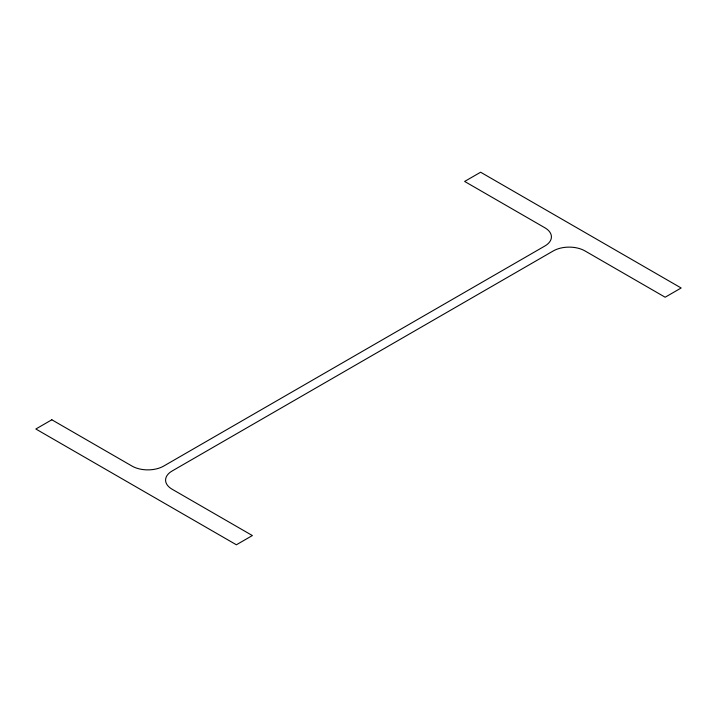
<?xml version="1.0" encoding="UTF-8"?>
<svg xmlns="http://www.w3.org/2000/svg" width="717" height="717" viewBox="0 0 717 717"><rect width="100%" height="100%" fill="white"/><g stroke="black" fill="none" stroke-linecap="round" stroke-linejoin="round"><path stroke-width="1.08" d="M51.839 419.777L35.85 429.008L236.377 544.777L252.366 535.554L172.125 489.227A22.326 12.888 0 0 1 172.125 470.997L553.354 250.896A22.326 12.888 0 0 1 584.929 250.896L665.161 297.223L681.15 287.992L480.623 172.223L464.634 181.446L544.875 227.773A22.326 12.888 0 0 1 544.875 246.003L163.646 466.104A22.326 12.888 0 0 1 132.071 466.104L51.839 419.777"/></g></svg>
